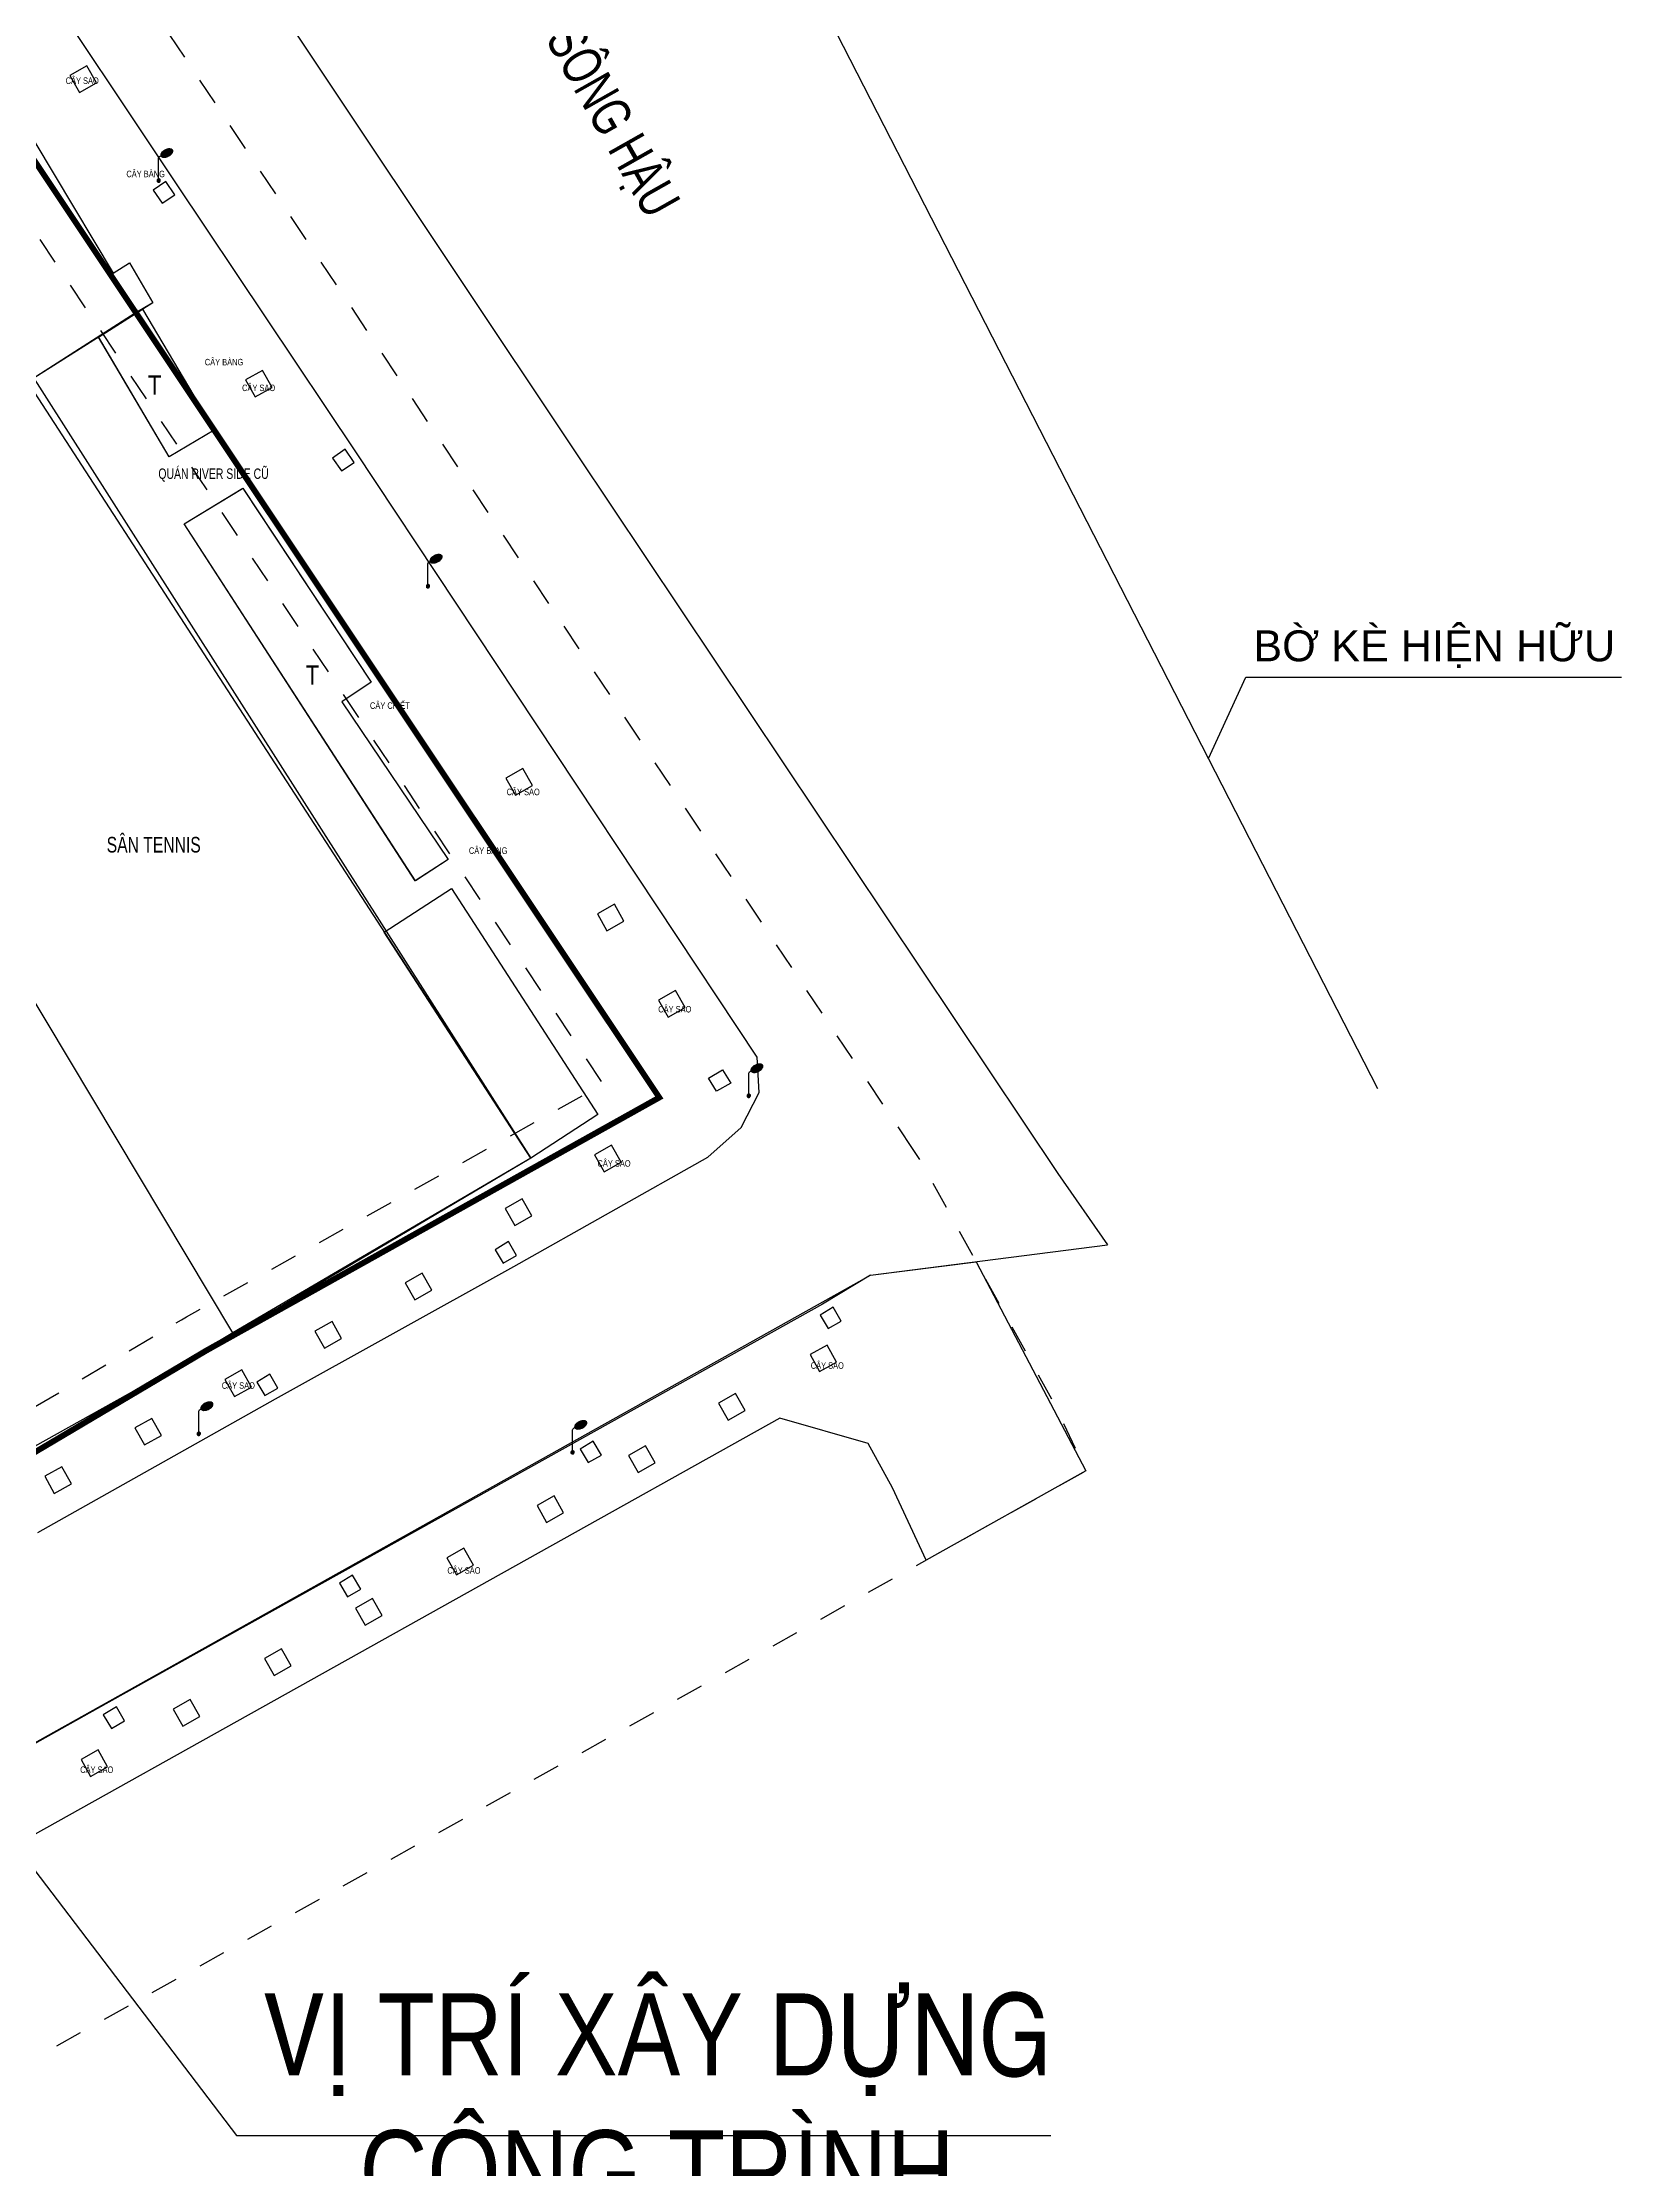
# Model space of a CAD drawing. Header units: millimetres. Extents: x 100 to 288, y -65 to 177.
# Drawn here: x 182.28 to 188.05, y 162.26 to 170.04 of the extents above; entities that cross this region are included whole.
import ezdxf
from ezdxf.enums import TextEntityAlignment as Align

# ---------------------------------------------------------------- set-up
doc = ezdxf.new("R2010")
doc.units = ezdxf.units.MM
doc.header["$LTSCALE"] = 0.3
doc.header["$MEASUREMENT"] = 0
doc.linetypes.add('DASHDOTX2', pattern=[2, 1, -0.5, 0, -0.5])
doc.linetypes.add('DASHED2', pattern=[0.375, 0.25, -0.125])
for name, color, linetype in [('HATCH', 8, 'CONTINUOUS'), ('HATCH1', 8, 'CONTINUOUS'), ('KT', 8, 'CONTINUOUS'), ('Ky hieu', 7, 'CONTINUOUS'), ('LAYER 1', 1, 'CONTINUOUS'), ('LAYER1', 1, 'CONTINUOUS'), ('THAY', 4, 'CONTINUOUS')]:
    doc.layers.add(name, color=color, linetype=linetype)
doc.styles.add('A4', font='VHELVEN.TTF')
doc.styles.add('DIM', font='VAVON.TTF')
doc.styles.add('VNI', font='VHELVCN.TTF')
doc.linetypes.add('FENCELINE2', pattern='A,0.25,-0.1,[132,ltypeshp.shx,S=0.1,R=0,X=-0.1,Y=0],-0.1,1', length=1.45)
doc.linetypes.add('TAL_N_P', pattern='A,0.5,[130,ltypeshp.shx,S=0.25,R=0,X=0,Y=-0.25],1,[130,ltypeshp.shx,S=0.5,R=0,X=0,Y=-0.5],0.5', length=2)
doc.linetypes.add('TRACKS', pattern='A,0.15,[130,ltypeshp.shx,S=0.25,R=0,X=0,Y=0],0.15', length=0.3)

# ---------------------------------------------------------------- blocks, each defined once
blk = doc.blocks.new('Cot den')
at = {"layer": 'Ky hieu', "color": 5, "linetype": 'Continuous'}
for p, q in [((474185.96, 1112245.03), (474185.99, 1112245.09)), ((474185.96, 1112242.67), (474185.96, 1112245.03)), ((474185.99, 1112245.09), (474186.05, 1112245.17)), ((474186.05, 1112245.17), (474186.13, 1112245.23)), ((474186.13, 1112245.23), (474186.19, 1112245.25))]:
    blk.add_line(p, q, dxfattribs=at)
mesh = blk.add_polyface(dxfattribs=at)
corners = [(474186.29, 1112245.16), (474186.24, 1112245.2), (474186.32, 1112245.15), (474186.22, 1112245.22), (474186.39, 1112245.12), (474186.2, 1112245.25), (474186.43, 1112245.12), (474186.19, 1112245.29), (474186.49, 1112245.1), (474186.18, 1112245.32), (474186.53, 1112245.11), (474186.19, 1112245.36), (474186.6, 1112245.11), (474186.19, 1112245.39), (474186.63, 1112245.11), (474186.2, 1112245.43), (474186.71, 1112245.12), (474186.22, 1112245.48), (474186.77, 1112245.14), (474186.25, 1112245.53), (474186.84, 1112245.16), (474186.27, 1112245.57), (474186.9, 1112245.18), (474186.31, 1112245.62), (474186.97, 1112245.21), (474186.34, 1112245.65), (474187.02, 1112245.24), (474186.4, 1112245.7), (474187.09, 1112245.27), (474186.43, 1112245.73), (474187.12, 1112245.3), (474186.5, 1112245.78), (474187.2, 1112245.35), (474186.54, 1112245.8), (474187.23, 1112245.38), (474186.61, 1112245.84), (474187.28, 1112245.42), (474186.66, 1112245.87), (474187.31, 1112245.46), (474186.73, 1112245.9), (474187.35, 1112245.51), (474186.79, 1112245.92), (474187.38, 1112245.55), (474186.85, 1112245.94), (474187.4, 1112245.6), (474186.92, 1112245.96), (474187.42, 1112245.64), (474186.99, 1112245.97), (474187.44, 1112245.69), (474187.03, 1112245.97), (474187.44, 1112245.72), (474187.1, 1112245.97), (474187.44, 1112245.76), (474187.13, 1112245.97), (474187.43, 1112245.79), (474187.42, 1112245.82), (474187.2, 1112245.96), (474187.42, 1112245.82), (474187.4, 1112245.85), (474187.24, 1112245.96), (474187.38, 1112245.88), (474187.3, 1112245.93), (474187.33, 1112245.92)]
mesh.append_faces([[corners[k] for k in face] for face in [(0, 0, 2, 1), (1, 2, 4, 3), (3, 4, 6, 5), (5, 6, 8, 7), (7, 8, 10, 9), (9, 10, 12, 11), (11, 12, 14, 13), (13, 14, 16, 15), (15, 16, 18, 17), (17, 18, 20, 19), (19, 20, 22, 21), (21, 22, 24, 23), (23, 24, 26, 25), (25, 26, 28, 27), (27, 28, 30, 29), (29, 30, 32, 31), (31, 32, 34, 33), (33, 34, 36, 35), (35, 36, 38, 37), (37, 38, 40, 39), (39, 40, 42, 41), (41, 42, 44, 43), (43, 44, 46, 45), (45, 46, 48, 47), (47, 48, 50, 49), (49, 50, 52, 51), (51, 52, 54, 53), (53, 54, 57, 56), (56, 55, 58, 59), (59, 58, 60, 61), (61, 60, 62, 62)]], dxfattribs={"vtx0": -1, "vtx2": -1, "color": 5})
mesh = blk.add_polyface(dxfattribs=at)
corners = [(474185.87, 1112242.53), (474185.86, 1112242.54), (474185.9, 1112242.51), (474185.85, 1112242.55), (474185.91, 1112242.51), (474185.83, 1112242.57), (474185.93, 1112242.5), (474185.82, 1112242.58), (474185.94, 1112242.5), (474185.82, 1112242.59), (474185.96, 1112242.5), (474185.81, 1112242.61), (474185.98, 1112242.5), (474185.8, 1112242.62), (474186, 1112242.5), (474185.8, 1112242.64), (474186.01, 1112242.51), (474185.8, 1112242.66), (474186.03, 1112242.51), (474185.8, 1112242.67), (474186.04, 1112242.52), (474185.8, 1112242.67), (474186.06, 1112242.53), (474185.8, 1112242.69), (474186.06, 1112242.54), (474185.8, 1112242.7), (474186.08, 1112242.55), (474185.81, 1112242.72), (474186.09, 1112242.56), (474185.81, 1112242.73), (474186.11, 1112242.58), (474185.82, 1112242.75), (474186.11, 1112242.58), (474185.82, 1112242.76), (474186.12, 1112242.61), (474185.84, 1112242.78), (474186.12, 1112242.62), (474185.85, 1112242.79), (474186.13, 1112242.64), (474185.86, 1112242.8), (474186.13, 1112242.65), (474185.87, 1112242.81), (474186.13, 1112242.67), (474185.89, 1112242.82), (474186.13, 1112242.68), (474185.9, 1112242.83), (474186.13, 1112242.7), (474185.92, 1112242.83), (474186.13, 1112242.72), (474185.93, 1112242.84), (474186.12, 1112242.73), (474185.95, 1112242.84), (474186.11, 1112242.75), (474185.96, 1112242.84), (474186.11, 1112242.76), (474185.99, 1112242.84), (474186.1, 1112242.77), (474186, 1112242.84), (474186.08, 1112242.79), (474186.02, 1112242.83), (474186.07, 1112242.8), (474186.03, 1112242.83), (474186.06, 1112242.81)]
mesh.append_faces([[corners[k] for k in face] for face in [(0, 0, 2, 1), (1, 2, 4, 3), (3, 4, 6, 5), (5, 6, 8, 7), (7, 8, 10, 9), (9, 10, 12, 11), (11, 12, 14, 13), (13, 14, 16, 15), (15, 16, 18, 17), (17, 18, 20, 19), (21, 20, 22, 23), (23, 22, 24, 25), (25, 24, 26, 27), (27, 26, 28, 29), (29, 28, 30, 31), (31, 30, 32, 33), (33, 32, 34, 35), (35, 34, 36, 37), (37, 36, 38, 39), (39, 38, 40, 41), (41, 40, 42, 43), (43, 42, 44, 45), (45, 44, 46, 47), (47, 46, 48, 49), (49, 48, 50, 51), (51, 50, 52, 53), (53, 52, 54, 55), (55, 54, 56, 57), (57, 56, 58, 59), (59, 58, 60, 61), (61, 60, 62, 62)]], dxfattribs={"vtx0": -1, "vtx2": -1, "color": 5})
blk = doc.blocks.new('Nha tam')
at = {"layer": 'HATCH1', "style": 'VNI'}
blk.add_text('T', height=2, dxfattribs=at).set_placement((474231.77, 1112286.52, 0.05), align=Align.MIDDLE)

msp = doc.modelspace()

# ---------------------------------------------------------------- linework, layer by layer
at = {"layer": 'HATCH', "ltscale": 5}
msp.add_lwpolyline([(181.10675, 164.85295), (182.98523, 162.38589), (185.96275, 162.38589)], dxfattribs=at)
at = {"layer": 'HATCH1', "linetype": 'TRACKS', "ltscale": 2}
msp.add_lwpolyline([(187.15933, 166.21199), (183.64727, 173.06188), (182.78164, 174.74999), (182.20075, 175.88282)], dxfattribs=at)
at = {"layer": 'HATCH1', "linetype": 'TAL_N_P', "ltscale": 2}
msp.add_lwpolyline([(187.15933, 166.21199), (183.64727, 173.06188), (182.78164, 174.74999), (182.20075, 175.88282)], dxfattribs=at)
at = {"layer": 'HATCH1'}
for points in [[(180.08443, 174.73689), (181.08974, 173.23642), (184.23167, 168.53034), (185.98834, 165.90273), (186.17053, 165.64147)], [(182.25949, 164.59078), (183.12819, 165.07847), (184.00037, 165.5629), (184.70952, 165.96237), (184.83118, 166.07073), (184.89654, 166.19878), (184.88932, 166.32741), (183.42241, 168.54121), (182.76649, 169.5202), (182.21676, 170.3448)], [(186.54008, 167.41979), (186.67615, 167.71694), (188.04974, 167.71694)], [(184.74091, 166.20298), (184.71127, 166.25161), (184.76337, 166.28144), (184.793, 166.23281), (184.74091, 166.20298)], [(185.30386, 165.53064), (185.12821, 165.42515), (184.25138, 164.93525), (183.37156, 164.44509), (182.5077, 163.96372), (179.89346, 162.49961)]]:
    msp.add_lwpolyline(points, dxfattribs=at)
at = {"layer": 'HATCH1', "ltscale": 5}
for points in [[(180.08443, 174.73689), (181.08974, 173.23642), (184.23167, 168.53034), (185.98834, 165.90273), (186.17053, 165.64147)], [(177.94882, 171.63393), (179.91711, 172.67159), (180.25985, 172.58455), (184.53161, 166.18031), (181.59193, 164.5385), (181.59193, 164.5385), (181.59193, 164.5385)], [(182.25949, 164.59078), (183.12819, 165.07847), (184.00037, 165.5629), (184.70952, 165.96237), (184.83118, 166.07073), (184.89654, 166.19878), (184.88932, 166.32741), (183.42241, 168.54121), (182.76649, 169.5202), (182.21676, 170.3448)], [(185.30386, 165.53064), (186.17053, 165.64147)], [(179.5712, 161.17366), (179.37716, 161.06587), (179.06966, 161.61945), (179.08092, 161.86012), (179.44355, 162.25292), (185.30386, 165.53064), (185.69044, 165.58008), (186.09118, 164.81508), (185.50761, 164.48916), (185.3841, 164.75358), (185.29491, 164.91579), (184.97231, 165.00833), (179.42132, 161.90809), (179.33283, 161.58599), (179.57163, 161.1739)], [(185.30386, 165.53064), (185.12821, 165.42515), (184.25138, 164.93525), (183.37156, 164.44509), (182.5077, 163.96372), (179.89346, 162.49961)]]:
    msp.add_lwpolyline(points, dxfattribs=at)
at = {"layer": 'HATCH1', "linetype": 'FENCELINE2'}
for points in [[(178.38673, 170.91434), (178.38673, 170.91434), (178.38673, 170.91434), (178.38673, 170.91434), (180.21018, 172.00039), (181.07867, 170.55887), (184.06151, 165.9584), (182.97281, 165.31953), (182.06098, 164.77251), (178.38673, 170.91434)], [(182.97281, 165.31953), (179.29846, 171.45736)]]:
    msp.add_lwpolyline(points, dxfattribs=at)
at = {"layer": 'HATCH1', "ltscale": 5}
for points in [[(178.38673, 170.91434), (180.21018, 172.00039), (184.06151, 165.9584), (182.06098, 164.77251)], [(181.67528, 169.63871), (182.10193, 169.91534), (182.5347, 169.19349), (182.59507, 169.23165), (182.68007, 169.08557), (182.22187, 168.7957)], [(182.64233, 169.06169), (182.90367, 168.61989), (182.73973, 168.52291), (182.48145, 168.95991)], [(183.00873, 168.40741), (183.47757, 167.69824), (183.37087, 167.62626), (183.75912, 167.05072), (183.63925, 166.97302), (182.79403, 168.277)], [(183.52584, 166.78458), (183.7716, 166.94393), (184.30728, 166.11775), (184.06151, 165.9584)]]:
    msp.add_lwpolyline(points, close=True, dxfattribs=at)
at = {"layer": 'HATCH1', "linetype": 'Continuous', "ltscale": 0.7}
msp.add_lwpolyline([(181.67528, 169.63871), (182.10193, 169.91534), (182.5347, 169.19349), (182.59507, 169.23165), (182.68007, 169.08557), (182.61525, 169.04722), (182.61525, 169.04722), (182.22187, 168.7957)], close=True, dxfattribs=at)
at = {"layer": 'HATCH1'}
for points, elevation in [([(182.41169, 169.85435), (182.47392, 169.88941), (182.43887, 169.95164), (182.37663, 169.91659)], 0), ([(184.00335, 165.71298), (184.06558, 165.74804), (184.03053, 165.81027), (183.96829, 165.77522)], 0.00007)]:
    msp.add_lwpolyline(points, close=True, dxfattribs=dict(at, elevation=elevation))
for points in [[(182.71371, 169.44971), (182.75985, 169.48032), (182.72709, 169.52954), (182.68133, 169.49682)], [(183.05362, 168.74124), (183.11585, 168.7763), (183.0808, 168.83853), (183.01856, 168.80348)], [(183.36962, 168.47071), (183.41577, 168.50132), (183.383, 168.55054), (183.33724, 168.51783)], [(184.00573, 167.28565), (184.06796, 167.32071), (184.03291, 167.38295), (183.97067, 167.34789)], [(184.34019, 166.78949), (184.40243, 166.82455), (184.36737, 166.88678), (184.30514, 166.85172)], [(184.56384, 166.47408), (184.62607, 166.50914), (184.59101, 166.57137), (184.52878, 166.53631)], [(184.32985, 165.90915), (184.39209, 165.94421), (184.35703, 166.00644), (184.2948, 165.97139)], [(183.9614, 165.57499), (184.00939, 165.60262), (183.9798, 165.65381), (183.93206, 165.62405)], [(183.63725, 165.44067), (183.69949, 165.47573), (183.66443, 165.53797), (183.60219, 165.50291)], [(185.14862, 165.3357), (185.19661, 165.36333), (185.16702, 165.41453), (185.11928, 165.38476)], [(183.30785, 165.26385), (183.37008, 165.29891), (183.33502, 165.36115), (183.27279, 165.32609)], [(185.11778, 165.1782), (185.18002, 165.21326), (185.14496, 165.27549), (185.08273, 165.24044)], [(182.97844, 165.08703), (183.04067, 165.12209), (183.00562, 165.18433), (182.94338, 165.14927)], [(183.08923, 165.09056), (183.13722, 165.11819), (183.10763, 165.16939), (183.05989, 165.13962)], [(184.78301, 165.00122), (184.84525, 165.03628), (184.81019, 165.09851), (184.74796, 165.06345)], [(182.64903, 164.91021), (182.71127, 164.94527), (182.67621, 165.00751), (182.61398, 164.97245)], [(184.27179, 164.8458), (184.31978, 164.87344), (184.29019, 164.92463), (184.24246, 164.89487)], [(184.45393, 164.8093), (184.51617, 164.84436), (184.48111, 164.90659), (184.41888, 164.87154)], [(182.31963, 164.73339), (182.38186, 164.76845), (182.3468, 164.83069), (182.28457, 164.79563)], [(184.11965, 164.62656), (184.18189, 164.66161), (184.14683, 164.72385), (184.08459, 164.68879)], [(183.78989, 164.43577), (183.85212, 164.47082), (183.81706, 164.53306), (183.75483, 164.498)], [(183.39198, 164.35564), (183.43996, 164.38328), (183.41037, 164.43447), (183.36264, 164.40471)], [(183.45624, 164.25187), (183.51848, 164.28693), (183.48342, 164.34916), (183.42118, 164.3141)], [(183.12292, 164.0674), (183.18516, 164.10246), (183.1501, 164.16469), (183.08787, 164.12963)], [(182.52811, 163.87427), (182.5761, 163.9019), (182.54651, 163.95309), (182.49877, 163.92333)], [(182.78974, 163.8827), (182.85197, 163.91776), (182.81691, 163.97999), (182.75468, 163.94493)], [(182.45241, 163.69819), (182.51464, 163.73324), (182.47959, 163.79548), (182.41735, 163.76042)]]:
    msp.add_lwpolyline(points, close=True, dxfattribs=at)
at = {"layer": 'HATCH1', "linetype": 'Continuous', "ltscale": 0.7}
for points in [[(182.64165, 169.06284), (182.90367, 168.61989), (182.73973, 168.52291), (182.4807, 168.96119), (182.64165, 169.06284)], [(183.01222, 168.40166), (183.47757, 167.69824), (183.37087, 167.62626), (183.75912, 167.05072), (183.63989, 166.97203), (182.79403, 168.277), (183.0071, 168.40641)], [(183.7716, 166.94393), (184.30728, 166.11775), (184.06151, 165.9584), (183.52584, 166.78458), (183.7716, 166.94393)]]:
    msp.add_lwpolyline(points, dxfattribs=at)
at = {"layer": 'KT', "linetype": 'DASHDOTX2', "lineweight": -2, "ltscale": 0.0005, "flags": 128}
msp.add_lwpolyline([(185.46005, 165.98979), (180.34871, 173.65276), (177.41641, 172.1069, 0.1199755), (176.87523, 171.62782), (174.71299, 168.51266, -0.0751899), (174.13844, 167.90102), (168.14392, 163.15897), (175.38711, 150.75415), (182.53181, 154.92594), (179.07267, 160.89523), (186.09118, 164.81508), (185.97885, 165.05559), (185.4891, 165.94624), (185.46005, 165.98979)], format="xyb", dxfattribs=at)
at = {"layer": 'LAYER 1', "linetype": 'DASHED2', "lineweight": -2, "flags": 128}
msp.add_lwpolyline([(178.77643, 163.06713), (179.07998, 163.24856), (180.91066, 164.27182), (181.04108, 164.35672), (181.53337, 164.63675), (181.98923, 164.89605), (182.3955, 165.13688), (182.72489, 165.33214), (182.78409, 165.36723), (182.80312, 165.37857), (182.91461, 165.44084), (183.16252, 165.5793), (183.43137, 165.72945), (184.32697, 166.22965), (180.17148, 172.4596), (179.93517, 172.51961), (177.99853, 171.49864), (177.72951, 171.43877), (175.91125, 168.81254), (176.05154, 168.58022), (175.85445, 168.37383), (175.85296, 168.31213), (175.87498, 168.14819), (175.90918, 168.04269), (176.19292, 167.51146), (176.56833, 166.8567)], close=True, dxfattribs=at)
at = {"layer": 'THAY', "linetype": 'DASHDOTX2', "lineweight": -2, "ltscale": 0.3, "const_width": 0.02143, "flags": 128}
msp.add_lwpolyline([(178.72573, 162.87039), (179.15149, 163.12487), (180.98456, 164.14947), (181.11543, 164.23466), (181.60401, 164.51257), (182.06098, 164.77251), (182.46835, 165.01399), (182.79774, 165.20925), (182.85707, 165.24443), (182.87452, 165.25483), (182.98427, 165.31612), (183.23218, 165.45458), (183.50102, 165.60473), (184.53161, 166.18031), (180.25985, 172.58455), (179.91711, 172.67159), (177.94882, 171.63393), (177.64389, 171.56606), (175.74116, 168.81784), (175.87278, 168.59988), (175.71297, 168.43252), (175.70987, 168.3043), (175.73511, 168.1164), (175.7772, 167.98657), (176.06793, 167.44226), (176.44464, 166.78521), (178.72573, 162.87039)], dxfattribs=at)

# ---------------------------------------------------------------- block references
at = {"layer": 'HATCH1', "xscale": 0.03504980631987564, "yscale": 0.03504980634066612, "zscale": 0.03504980631809729}
for p in [(-16437.42498, -38814.35784), (-16436.44056, -38815.84078), (-16435.26745, -38817.70336), (-16437.27836, -38818.93889), (-16435.91164, -38819.00699)]:
    msp.add_blockref('Cot den', p, dxfattribs=at)
at = {"layer": 'HATCH1', "linetype": 'Continuous', "ltscale": 0.7, "xscale": 0.03504980631987564, "yscale": 0.03504980634066612, "zscale": 0.03504980631809729}
for p in [(-16439.04512, -38816.64207, -0.00165), (-16438.46814, -38817.70232, -0.00165)]:
    msp.add_blockref('Nha tam', p, dxfattribs=at)

# ---------------------------------------------------------------- texts
at = {"layer": 'HATCH1', "style": 'DIM', "width": 0.75}
msp.add_text('COÂNG VIEÂN SOÂNG HAÄU', height=0.1428578, rotation=299.493229, dxfattribs=at).set_placement((183.69782, 170.78475))
for s, height, p in [('CAÂY SAO', 0.02381, (182.36105, 169.88562, 0.00001)), ('CAÂY BAØNG', 0.02381, (182.58308, 169.54463)), ('CAÂY BAØNG', 0.02381, (182.86993, 168.85678)), ('CAÂY SAO', 0.02381, (183.00611, 168.76278)), ('QUAÙN RIVER SIDE CUÕ', 0.0380954, (182.70006, 168.44181)), ('CAÂY CHIEÁT', 0.0238096, (183.47373, 167.60113)), ('CAÂY SAO', 0.02381, (183.97358, 167.28556)), ('SAÂN TENNIS', 0.0571431, (182.51114, 167.076)), ('CAÂY BAØNG', 0.02381, (183.83553, 167.07095)), ('CAÂY SAO', 0.02381, (184.52785, 166.4913)), ('CAÂY SAO', 0.02381, (184.30563, 165.92755)), ('CAÂY SAO', 0.02381, (185.08539, 165.18864)), ('CAÂY SAO', 0.02381, (182.93203, 165.11554)), ('CAÂY SAO', 0.02381, (183.75684, 164.43961)), ('CAÂY SAO', 0.02381, (182.41425, 163.7111))]:
    msp.add_text(s, height=height, dxfattribs=at).set_placement(p)
at = {"layer": 'HATCH1', "extrusion": (-0.005701, 0.012619, 0.999904), "insert": (187.36528, 167.88807, 0.04712), "char_height": 0.1130525, "attachment_point": 2, "text_direction": (0.999984, 0, 0.005702), "style": 'A4'}
msp.add_mtext('BÔØ KEØ HIEÄN HÖÕU', dxfattribs=at)
at = {"layer": 'LAYER1', "linetype": 'DASHDOTX2', "insert": (184.52396, 162.90521), "char_height": 0.3, "width": 5.1788359, "attachment_point": 2}
msp.add_mtext('{\\fVNI-Helve-Condense|b0|i0|c0|p2;VÒ TRÍ XAÂY DÖÏNG \\PCOÂNG TRÌNH}', dxfattribs=at)

doc.saveas('drawing.dxf')
